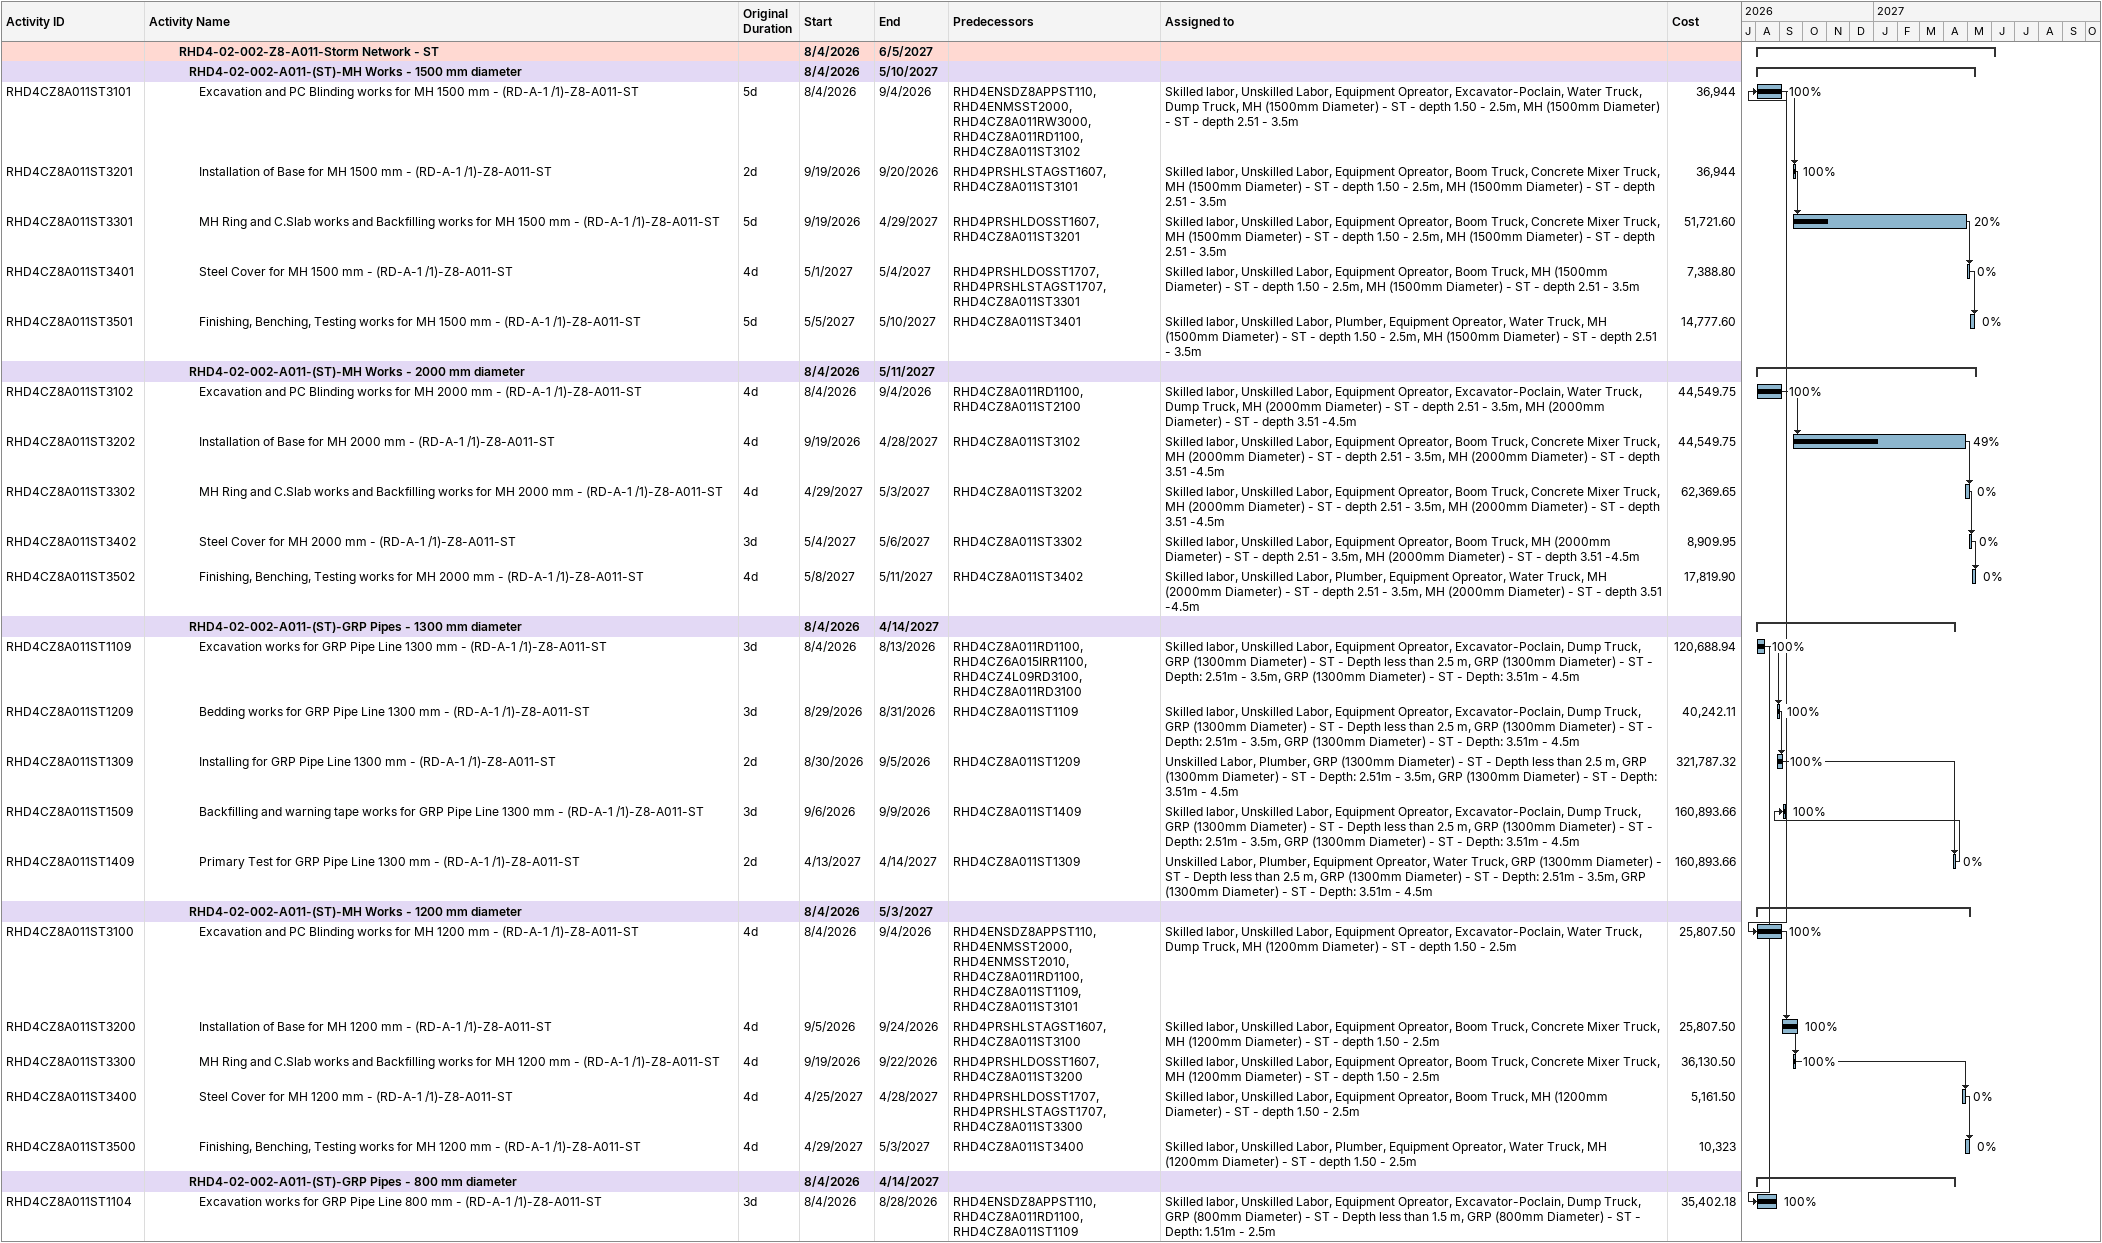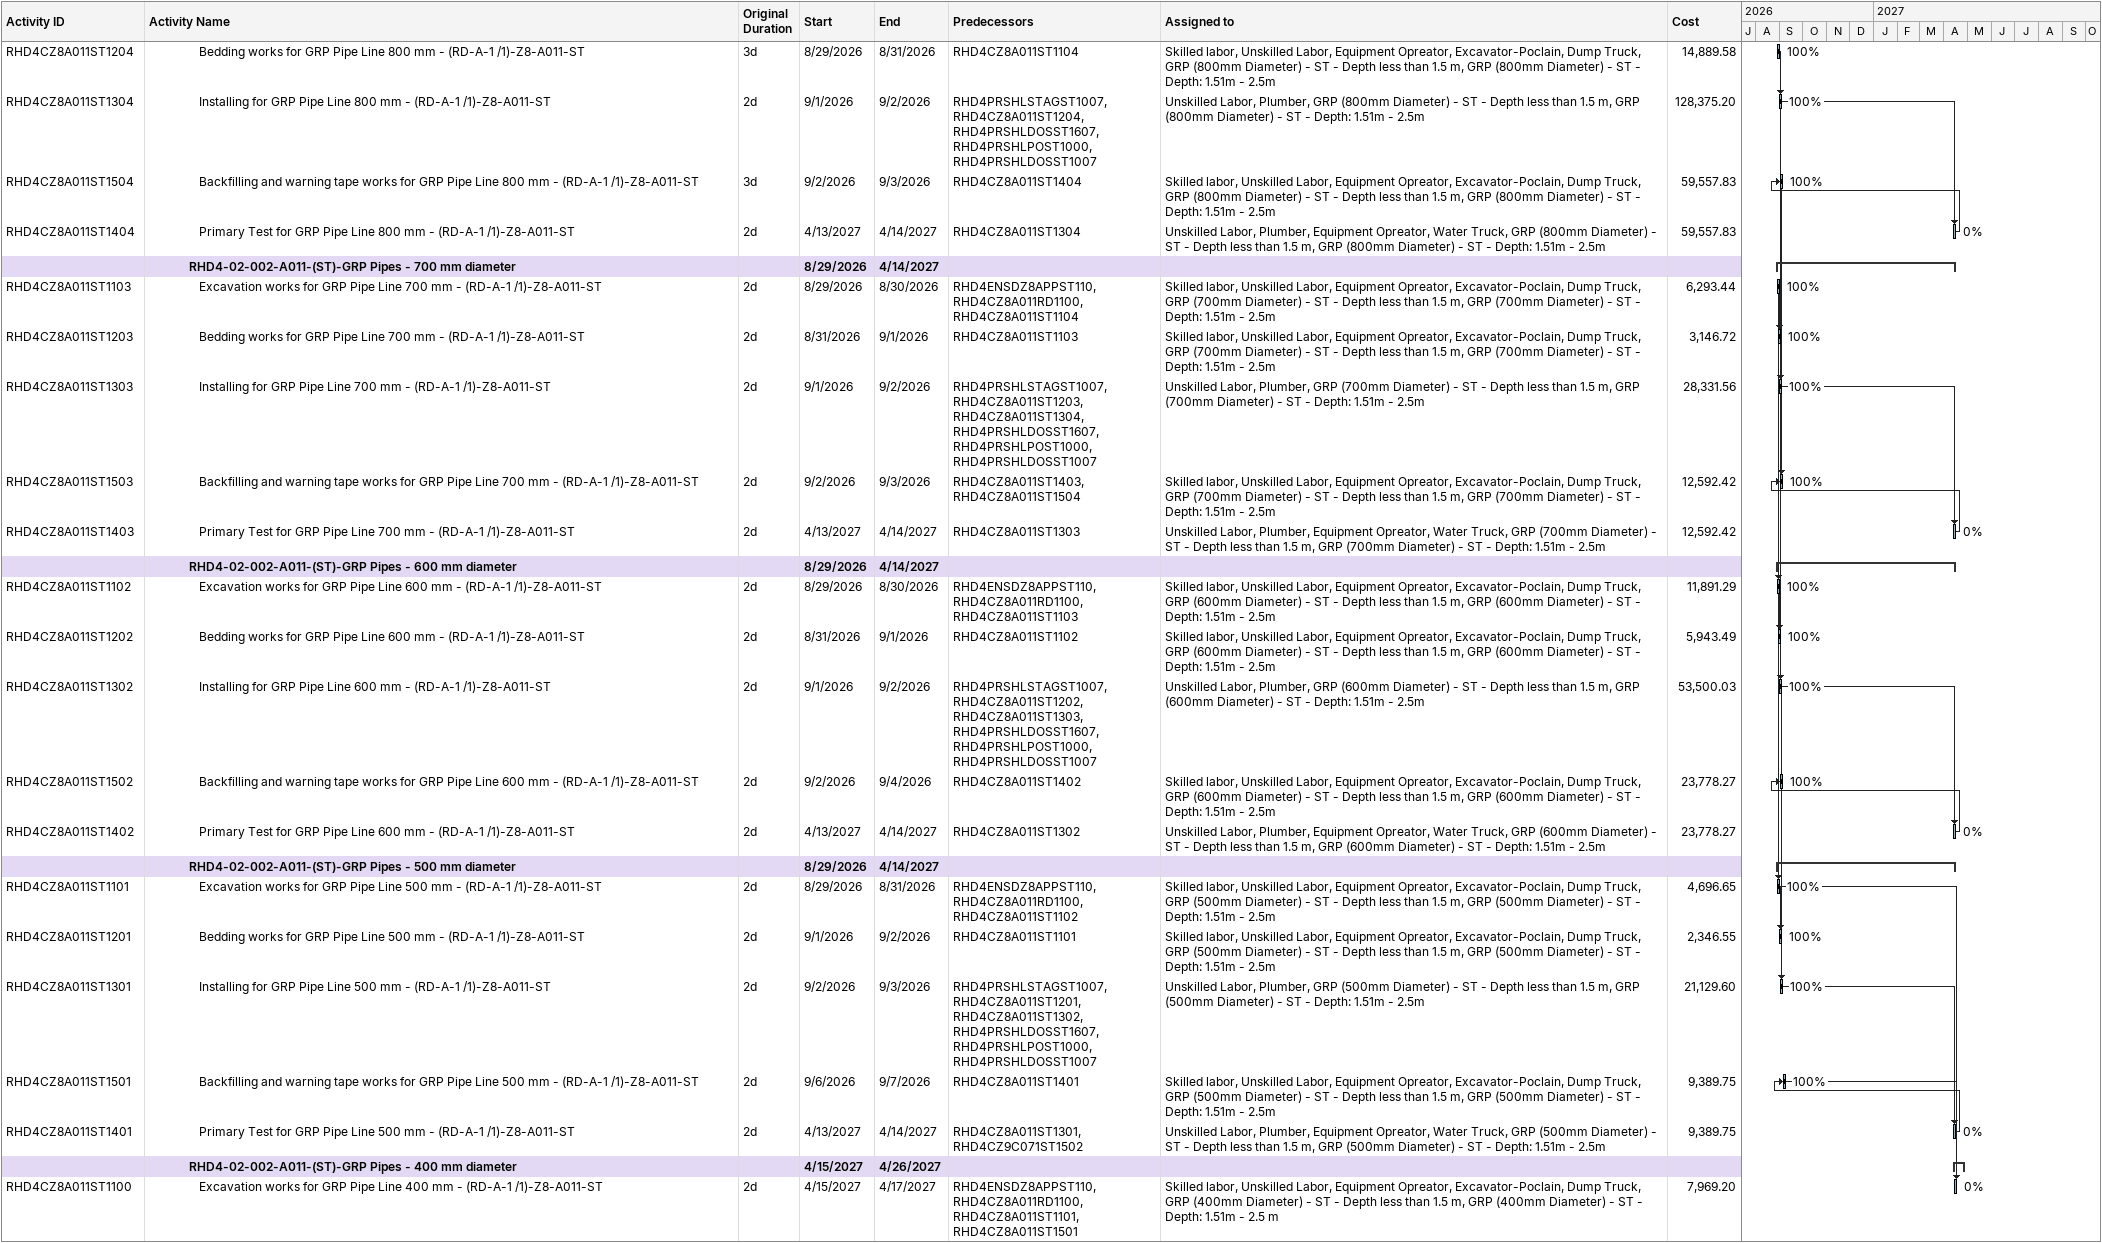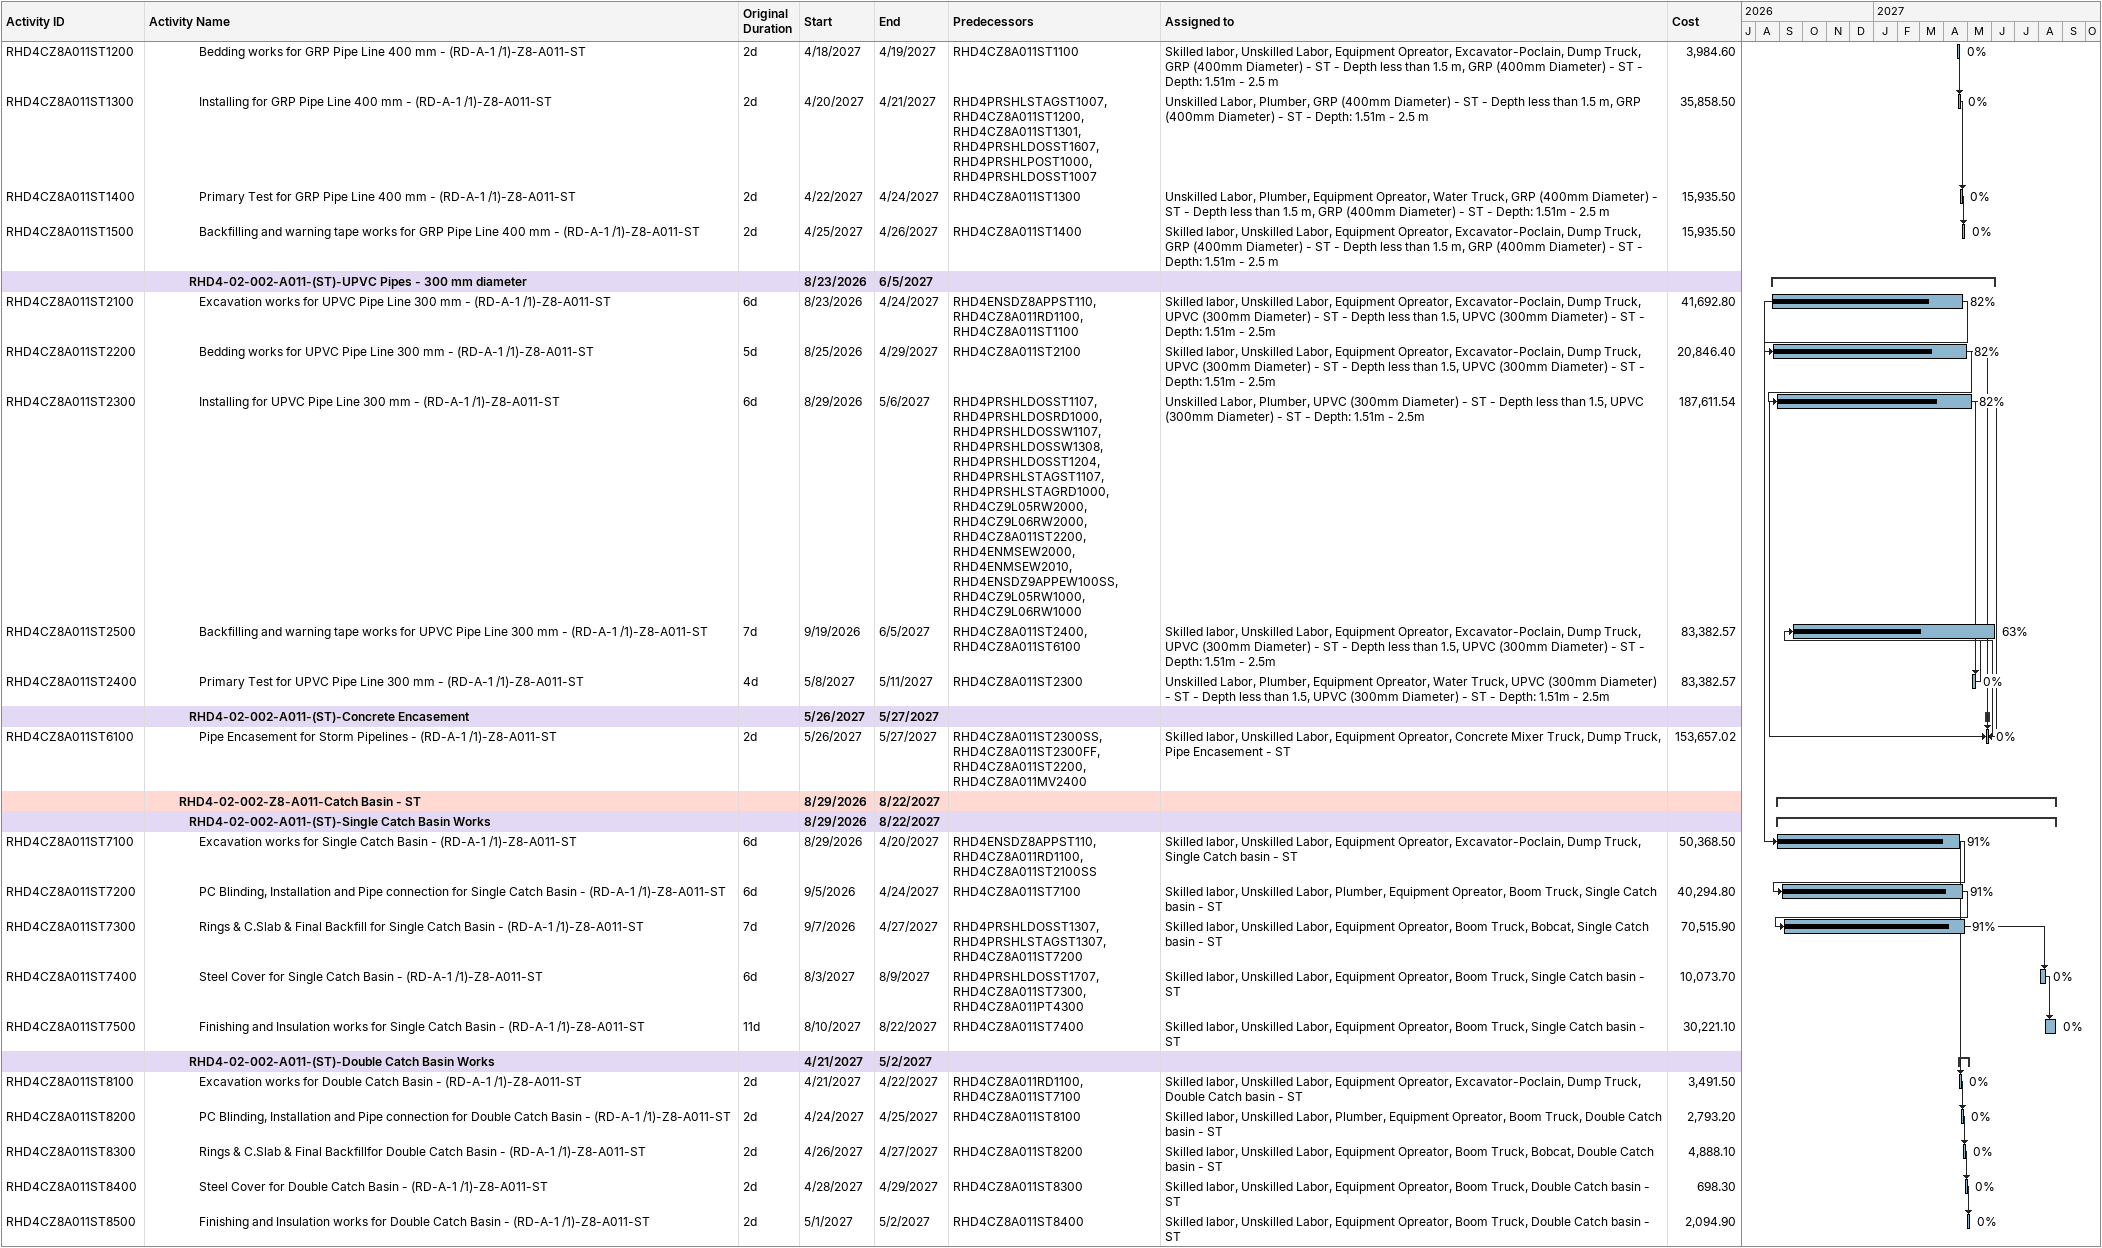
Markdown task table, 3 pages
| ID | Level | Task | Original duration | Start | Finish | Predecessors | Resources | % complete | Cost |
|---|---|---|---|---|---|---|---|---|---|
|  | 4 | **RHD4-02-002-Z8-A011-Storm Network - ST** |  | 2026-08-04 | 2027-06-05 |  |  |  |  |
|  | 5 | **RHD4-02-002-A011-(ST)-MH Works - 1500 mm diameter** |  | 2026-08-04 | 2027-05-10 |  |  |  |  |
| RHD4CZ8A011ST3101 | 6 | Excavation and PC Blinding works for MH 1500 mm - (RD-A-1 /1)-Z8-A011-ST | 5d | 2026-08-04 | 2026-09-04 | RHD4ENSDZ8APPST110, RHD4ENMSST2000, RHD4CZ8A011RW3000, RHD4CZ8A011RD1100, RHD4CZ8A011ST3102 | Skilled labor, Unskilled Labor, Equipment Opreator, Excavator-Poclain, Water Truck, Dump Truck, MH (1500mm Diameter) - ST - depth 1.50 - 2.5m, MH (1500mm Diameter) - ST - depth 2.51 - 3.5m | 100 | 36944 |
| RHD4CZ8A011ST3201 | 6 | Installation of Base for MH 1500 mm - (RD-A-1 /1)-Z8-A011-ST | 2d | 2026-09-19 | 2026-09-20 | RHD4PRSHLSTAGST1607, RHD4CZ8A011ST3101 | Skilled labor, Unskilled Labor, Equipment Opreator, Boom Truck, Concrete Mixer Truck, MH (1500mm Diameter) - ST - depth 1.50 - 2.5m, MH (1500mm Diameter) - ST - depth 2.51 - 3.5m | 100 | 36944 |
| RHD4CZ8A011ST3301 | 6 | MH Ring and C.Slab works and Backfilling works for MH 1500 mm - (RD-A-1 /1)-Z8-A011-ST | 5d | 2026-09-19 | 2027-04-29 | RHD4PRSHLDOSST1607, RHD4CZ8A011ST3201 | Skilled labor, Unskilled Labor, Equipment Opreator, Boom Truck, Concrete Mixer Truck, MH (1500mm Diameter) - ST - depth 1.50 - 2.5m, MH (1500mm Diameter) - ST - depth 2.51 - 3.5m | 20 | 51721.60 |
| RHD4CZ8A011ST3401 | 6 | Steel Cover for MH 1500 mm - (RD-A-1 /1)-Z8-A011-ST | 4d | 2027-05-01 | 2027-05-04 | RHD4PRSHLDOSST1707, RHD4PRSHLSTAGST1707, RHD4CZ8A011ST3301 | Skilled labor, Unskilled Labor, Equipment Opreator, Boom Truck, MH (1500mm Diameter) - ST - depth 1.50 - 2.5m, MH (1500mm Diameter) - ST - depth 2.51 - 3.5m | 0 | 7388.80 |
| RHD4CZ8A011ST3501 | 6 | Finishing, Benching, Testing works for MH 1500 mm - (RD-A-1 /1)-Z8-A011-ST | 5d | 2027-05-05 | 2027-05-10 | RHD4CZ8A011ST3401 | Skilled labor, Unskilled Labor, Plumber, Equipment Opreator, Water Truck, MH (1500mm Diameter) - ST - depth 1.50 - 2.5m, MH (1500mm Diameter) - ST - depth 2.51 - 3.5m | 0 | 14777.60 |
|  | 5 | **RHD4-02-002-A011-(ST)-MH Works - 2000 mm diameter** |  | 2026-08-04 | 2027-05-11 |  |  |  |  |
| RHD4CZ8A011ST3102 | 6 | Excavation and PC Blinding works for MH 2000 mm - (RD-A-1 /1)-Z8-A011-ST | 4d | 2026-08-04 | 2026-09-04 | RHD4CZ8A011RD1100, RHD4CZ8A011ST2100 | Skilled labor, Unskilled Labor, Equipment Opreator, Excavator-Poclain, Water Truck, Dump Truck, MH (2000mm Diameter) - ST - depth 2.51 - 3.5m, MH (2000mm Diameter) - ST - depth 3.51 -4.5m | 100 | 44549.75 |
| RHD4CZ8A011ST3202 | 6 | Installation of Base for MH 2000 mm - (RD-A-1 /1)-Z8-A011-ST | 4d | 2026-09-19 | 2027-04-28 | RHD4CZ8A011ST3102 | Skilled labor, Unskilled Labor, Equipment Opreator, Boom Truck, Concrete Mixer Truck, MH (2000mm Diameter) - ST - depth 2.51 - 3.5m, MH (2000mm Diameter) - ST - depth 3.51 -4.5m | 49 | 44549.75 |
| RHD4CZ8A011ST3302 | 6 | MH Ring and C.Slab works and Backfilling works for MH 2000 mm - (RD-A-1 /1)-Z8-A011-ST | 4d | 2027-04-29 | 2027-05-03 | RHD4CZ8A011ST3202 | Skilled labor, Unskilled Labor, Equipment Opreator, Boom Truck, Concrete Mixer Truck, MH (2000mm Diameter) - ST - depth 2.51 - 3.5m, MH (2000mm Diameter) - ST - depth 3.51 -4.5m | 0 | 62369.65 |
| RHD4CZ8A011ST3402 | 6 | Steel Cover for MH 2000 mm - (RD-A-1 /1)-Z8-A011-ST | 3d | 2027-05-04 | 2027-05-06 | RHD4CZ8A011ST3302 | Skilled labor, Unskilled Labor, Equipment Opreator, Boom Truck, MH (2000mm Diameter) - ST - depth 2.51 - 3.5m, MH (2000mm Diameter) - ST - depth 3.51 -4.5m | 0 | 8909.95 |
| RHD4CZ8A011ST3502 | 6 | Finishing, Benching, Testing works for MH 2000 mm - (RD-A-1 /1)-Z8-A011-ST | 4d | 2027-05-08 | 2027-05-11 | RHD4CZ8A011ST3402 | Skilled labor, Unskilled Labor, Plumber, Equipment Opreator, Water Truck, MH (2000mm Diameter) - ST - depth 2.51 - 3.5m, MH (2000mm Diameter) - ST - depth 3.51 -4.5m | 0 | 17819.90 |
|  | 5 | **RHD4-02-002-A011-(ST)-GRP Pipes - 1300 mm diameter** |  | 2026-08-04 | 2027-04-14 |  |  |  |  |
| RHD4CZ8A011ST1109 | 6 | Excavation works for GRP Pipe Line 1300 mm - (RD-A-1 /1)-Z8-A011-ST | 3d | 2026-08-04 | 2026-08-13 | RHD4CZ8A011RD1100, RHD4CZ6A015IRR1100, RHD4CZ4L09RD3100, RHD4CZ8A011RD3100 | Skilled labor, Unskilled Labor, Equipment Opreator, Excavator-Poclain, Dump Truck, GRP (1300mm Diameter) - ST - Depth less than 2.5 m, GRP (1300mm Diameter) - ST - Depth: 2.51m - 3.5m, GRP (1300mm Diameter) - ST - Depth: 3.51m - 4.5m | 100 | 120688.94 |
| RHD4CZ8A011ST1209 | 6 | Bedding works for GRP Pipe Line 1300 mm - (RD-A-1 /1)-Z8-A011-ST | 3d | 2026-08-29 | 2026-08-31 | RHD4CZ8A011ST1109 | Skilled labor, Unskilled Labor, Equipment Opreator, Excavator-Poclain, Dump Truck, GRP (1300mm Diameter) - ST - Depth less than 2.5 m, GRP (1300mm Diameter) - ST - Depth: 2.51m - 3.5m, GRP (1300mm Diameter) - ST - Depth: 3.51m - 4.5m | 100 | 40242.11 |
| RHD4CZ8A011ST1309 | 6 | Installing for GRP Pipe Line 1300 mm - (RD-A-1 /1)-Z8-A011-ST | 2d | 2026-08-30 | 2026-09-05 | RHD4CZ8A011ST1209 | Unskilled Labor, Plumber, GRP (1300mm Diameter) - ST - Depth less than 2.5 m, GRP (1300mm Diameter) - ST - Depth: 2.51m - 3.5m, GRP (1300mm Diameter) - ST - Depth: 3.51m - 4.5m | 100 | 321787.32 |
| RHD4CZ8A011ST1509 | 6 | Backfilling and warning tape works for GRP Pipe Line 1300 mm - (RD-A-1 /1)-Z8-A011-ST | 3d | 2026-09-06 | 2026-09-09 | RHD4CZ8A011ST1409 | Skilled labor, Unskilled Labor, Equipment Opreator, Excavator-Poclain, Dump Truck, GRP (1300mm Diameter) - ST - Depth less than 2.5 m, GRP (1300mm Diameter) - ST - Depth: 2.51m - 3.5m, GRP (1300mm Diameter) - ST - Depth: 3.51m - 4.5m | 100 | 160893.66 |
| RHD4CZ8A011ST1409 | 6 | Primary Test for GRP Pipe Line 1300 mm - (RD-A-1 /1)-Z8-A011-ST | 2d | 2027-04-13 | 2027-04-14 | RHD4CZ8A011ST1309 | Unskilled Labor, Plumber, Equipment Opreator, Water Truck, GRP (1300mm Diameter) - ST - Depth less than 2.5 m, GRP (1300mm Diameter) - ST - Depth: 2.51m - 3.5m, GRP (1300mm Diameter) - ST - Depth: 3.51m - 4.5m | 0 | 160893.66 |
|  | 5 | **RHD4-02-002-A011-(ST)-MH Works - 1200 mm diameter** |  | 2026-08-04 | 2027-05-03 |  |  |  |  |
| RHD4CZ8A011ST3100 | 6 | Excavation and PC Blinding works for MH 1200 mm - (RD-A-1 /1)-Z8-A011-ST | 4d | 2026-08-04 | 2026-09-04 | RHD4ENSDZ8APPST110, RHD4ENMSST2000, RHD4ENMSST2010, RHD4CZ8A011RD1100, RHD4CZ8A011ST1109, RHD4CZ8A011ST3101 | Skilled labor, Unskilled Labor, Equipment Opreator, Excavator-Poclain, Water Truck, Dump Truck, MH (1200mm Diameter) - ST - depth 1.50 - 2.5m | 100 | 25807.50 |
| RHD4CZ8A011ST3200 | 6 | Installation of Base for MH 1200 mm - (RD-A-1 /1)-Z8-A011-ST | 4d | 2026-09-05 | 2026-09-24 | RHD4PRSHLSTAGST1607, RHD4CZ8A011ST3100 | Skilled labor, Unskilled Labor, Equipment Opreator, Boom Truck, Concrete Mixer Truck, MH (1200mm Diameter) - ST - depth 1.50 - 2.5m | 100 | 25807.50 |
| RHD4CZ8A011ST3300 | 6 | MH Ring and C.Slab works and Backfilling works for MH 1200 mm - (RD-A-1 /1)-Z8-A011-ST | 4d | 2026-09-19 | 2026-09-22 | RHD4PRSHLDOSST1607, RHD4CZ8A011ST3200 | Skilled labor, Unskilled Labor, Equipment Opreator, Boom Truck, Concrete Mixer Truck, MH (1200mm Diameter) - ST - depth 1.50 - 2.5m | 100 | 36130.50 |
| RHD4CZ8A011ST3400 | 6 | Steel Cover for MH 1200 mm - (RD-A-1 /1)-Z8-A011-ST | 4d | 2027-04-25 | 2027-04-28 | RHD4PRSHLDOSST1707, RHD4PRSHLSTAGST1707, RHD4CZ8A011ST3300 | Skilled labor, Unskilled Labor, Equipment Opreator, Boom Truck, MH (1200mm Diameter) - ST - depth 1.50 - 2.5m | 0 | 5161.50 |
| RHD4CZ8A011ST3500 | 6 | Finishing, Benching, Testing works for MH 1200 mm - (RD-A-1 /1)-Z8-A011-ST | 4d | 2027-04-29 | 2027-05-03 | RHD4CZ8A011ST3400 | Skilled labor, Unskilled Labor, Plumber, Equipment Opreator, Water Truck, MH (1200mm Diameter) - ST - depth 1.50 - 2.5m | 0 | 10323 |
|  | 5 | **RHD4-02-002-A011-(ST)-GRP Pipes - 800 mm diameter** |  | 2026-08-04 | 2027-04-14 |  |  |  |  |
| RHD4CZ8A011ST1104 | 6 | Excavation works for GRP Pipe Line 800 mm - (RD-A-1 /1)-Z8-A011-ST | 3d | 2026-08-04 | 2026-08-28 | RHD4ENSDZ8APPST110, RHD4CZ8A011RD1100, RHD4CZ8A011ST1109 | Skilled labor, Unskilled Labor, Equipment Opreator, Excavator-Poclain, Dump Truck, GRP (800mm Diameter) - ST - Depth less than 1.5 m, GRP (800mm Diameter) - ST - Depth: 1.51m - 2.5m | 100 | 35402.18 |
| RHD4CZ8A011ST1204 | 6 | Bedding works for GRP Pipe Line 800 mm - (RD-A-1 /1)-Z8-A011-ST | 3d | 2026-08-29 | 2026-08-31 | RHD4CZ8A011ST1104 | Skilled labor, Unskilled Labor, Equipment Opreator, Excavator-Poclain, Dump Truck, GRP (800mm Diameter) - ST - Depth less than 1.5 m, GRP (800mm Diameter) - ST - Depth: 1.51m - 2.5m | 100 | 14889.58 |
| RHD4CZ8A011ST1304 | 6 | Installing for GRP Pipe Line 800 mm - (RD-A-1 /1)-Z8-A011-ST | 2d | 2026-09-01 | 2026-09-02 | RHD4PRSHLSTAGST1007, RHD4CZ8A011ST1204, RHD4PRSHLDOSST1607, RHD4PRSHLPOST1000, RHD4PRSHLDOSST1007 | Unskilled Labor, Plumber, GRP (800mm Diameter) - ST - Depth less than 1.5 m, GRP (800mm Diameter) - ST - Depth: 1.51m - 2.5m | 100 | 128375.20 |
| RHD4CZ8A011ST1504 | 6 | Backfilling and warning tape works for GRP Pipe Line 800 mm - (RD-A-1 /1)-Z8-A011-ST | 3d | 2026-09-02 | 2026-09-03 | RHD4CZ8A011ST1404 | Skilled labor, Unskilled Labor, Equipment Opreator, Excavator-Poclain, Dump Truck, GRP (800mm Diameter) - ST - Depth less than 1.5 m, GRP (800mm Diameter) - ST - Depth: 1.51m - 2.5m | 100 | 59557.83 |
| RHD4CZ8A011ST1404 | 6 | Primary Test for GRP Pipe Line 800 mm - (RD-A-1 /1)-Z8-A011-ST | 2d | 2027-04-13 | 2027-04-14 | RHD4CZ8A011ST1304 | Unskilled Labor, Plumber, Equipment Opreator, Water Truck, GRP (800mm Diameter) - ST - Depth less than 1.5 m, GRP (800mm Diameter) - ST - Depth: 1.51m - 2.5m | 0 | 59557.83 |
|  | 5 | **RHD4-02-002-A011-(ST)-GRP Pipes - 700 mm diameter** |  | 2026-08-29 | 2027-04-14 |  |  |  |  |
| RHD4CZ8A011ST1103 | 6 | Excavation works for GRP Pipe Line 700 mm - (RD-A-1 /1)-Z8-A011-ST | 2d | 2026-08-29 | 2026-08-30 | RHD4ENSDZ8APPST110, RHD4CZ8A011RD1100, RHD4CZ8A011ST1104 | Skilled labor, Unskilled Labor, Equipment Opreator, Excavator-Poclain, Dump Truck, GRP (700mm Diameter) - ST - Depth less than 1.5 m, GRP (700mm Diameter) - ST - Depth: 1.51m - 2.5m | 100 | 6293.44 |
| RHD4CZ8A011ST1203 | 6 | Bedding works for GRP Pipe Line 700 mm - (RD-A-1 /1)-Z8-A011-ST | 2d | 2026-08-31 | 2026-09-01 | RHD4CZ8A011ST1103 | Skilled labor, Unskilled Labor, Equipment Opreator, Excavator-Poclain, Dump Truck, GRP (700mm Diameter) - ST - Depth less than 1.5 m, GRP (700mm Diameter) - ST - Depth: 1.51m - 2.5m | 100 | 3146.72 |
| RHD4CZ8A011ST1303 | 6 | Installing for GRP Pipe Line 700 mm - (RD-A-1 /1)-Z8-A011-ST | 2d | 2026-09-01 | 2026-09-02 | RHD4PRSHLSTAGST1007, RHD4CZ8A011ST1203, RHD4CZ8A011ST1304, RHD4PRSHLDOSST1607, RHD4PRSHLPOST1000, RHD4PRSHLDOSST1007 | Unskilled Labor, Plumber, GRP (700mm Diameter) - ST - Depth less than 1.5 m, GRP (700mm Diameter) - ST - Depth: 1.51m - 2.5m | 100 | 28331.56 |
| RHD4CZ8A011ST1503 | 6 | Backfilling and warning tape works for GRP Pipe Line 700 mm - (RD-A-1 /1)-Z8-A011-ST | 2d | 2026-09-02 | 2026-09-03 | RHD4CZ8A011ST1403, RHD4CZ8A011ST1504 | Skilled labor, Unskilled Labor, Equipment Opreator, Excavator-Poclain, Dump Truck, GRP (700mm Diameter) - ST - Depth less than 1.5 m, GRP (700mm Diameter) - ST - Depth: 1.51m - 2.5m | 100 | 12592.42 |
| RHD4CZ8A011ST1403 | 6 | Primary Test for GRP Pipe Line 700 mm - (RD-A-1 /1)-Z8-A011-ST | 2d | 2027-04-13 | 2027-04-14 | RHD4CZ8A011ST1303 | Unskilled Labor, Plumber, Equipment Opreator, Water Truck, GRP (700mm Diameter) - ST - Depth less than 1.5 m, GRP (700mm Diameter) - ST - Depth: 1.51m - 2.5m | 0 | 12592.42 |
|  | 5 | **RHD4-02-002-A011-(ST)-GRP Pipes - 600 mm diameter** |  | 2026-08-29 | 2027-04-14 |  |  |  |  |
| RHD4CZ8A011ST1102 | 6 | Excavation works for GRP Pipe Line 600 mm - (RD-A-1 /1)-Z8-A011-ST | 2d | 2026-08-29 | 2026-08-30 | RHD4ENSDZ8APPST110, RHD4CZ8A011RD1100, RHD4CZ8A011ST1103 | Skilled labor, Unskilled Labor, Equipment Opreator, Excavator-Poclain, Dump Truck, GRP (600mm Diameter) - ST - Depth less than 1.5 m, GRP (600mm Diameter) - ST - Depth: 1.51m - 2.5m | 100 | 11891.29 |
| RHD4CZ8A011ST1202 | 6 | Bedding works for GRP Pipe Line 600 mm - (RD-A-1 /1)-Z8-A011-ST | 2d | 2026-08-31 | 2026-09-01 | RHD4CZ8A011ST1102 | Skilled labor, Unskilled Labor, Equipment Opreator, Excavator-Poclain, Dump Truck, GRP (600mm Diameter) - ST - Depth less than 1.5 m, GRP (600mm Diameter) - ST - Depth: 1.51m - 2.5m | 100 | 5943.49 |
| RHD4CZ8A011ST1302 | 6 | Installing for GRP Pipe Line 600 mm - (RD-A-1 /1)-Z8-A011-ST | 2d | 2026-09-01 | 2026-09-02 | RHD4PRSHLSTAGST1007, RHD4CZ8A011ST1202, RHD4CZ8A011ST1303, RHD4PRSHLDOSST1607, RHD4PRSHLPOST1000, RHD4PRSHLDOSST1007 | Unskilled Labor, Plumber, GRP (600mm Diameter) - ST - Depth less than 1.5 m, GRP (600mm Diameter) - ST - Depth: 1.51m - 2.5m | 100 | 53500.03 |
| RHD4CZ8A011ST1502 | 6 | Backfilling and warning tape works for GRP Pipe Line 600 mm - (RD-A-1 /1)-Z8-A011-ST | 2d | 2026-09-02 | 2026-09-04 | RHD4CZ8A011ST1402 | Skilled labor, Unskilled Labor, Equipment Opreator, Excavator-Poclain, Dump Truck, GRP (600mm Diameter) - ST - Depth less than 1.5 m, GRP (600mm Diameter) - ST - Depth: 1.51m - 2.5m | 100 | 23778.27 |
| RHD4CZ8A011ST1402 | 6 | Primary Test for GRP Pipe Line 600 mm - (RD-A-1 /1)-Z8-A011-ST | 2d | 2027-04-13 | 2027-04-14 | RHD4CZ8A011ST1302 | Unskilled Labor, Plumber, Equipment Opreator, Water Truck, GRP (600mm Diameter) - ST - Depth less than 1.5 m, GRP (600mm Diameter) - ST - Depth: 1.51m - 2.5m | 0 | 23778.27 |
|  | 5 | **RHD4-02-002-A011-(ST)-GRP Pipes - 500 mm diameter** |  | 2026-08-29 | 2027-04-14 |  |  |  |  |
| RHD4CZ8A011ST1101 | 6 | Excavation works for GRP Pipe Line 500 mm - (RD-A-1 /1)-Z8-A011-ST | 2d | 2026-08-29 | 2026-08-31 | RHD4ENSDZ8APPST110, RHD4CZ8A011RD1100, RHD4CZ8A011ST1102 | Skilled labor, Unskilled Labor, Equipment Opreator, Excavator-Poclain, Dump Truck, GRP (500mm Diameter) - ST - Depth less than 1.5 m, GRP (500mm Diameter) - ST - Depth: 1.51m - 2.5m | 100 | 4696.65 |
| RHD4CZ8A011ST1201 | 6 | Bedding works for GRP Pipe Line 500 mm - (RD-A-1 /1)-Z8-A011-ST | 2d | 2026-09-01 | 2026-09-02 | RHD4CZ8A011ST1101 | Skilled labor, Unskilled Labor, Equipment Opreator, Excavator-Poclain, Dump Truck, GRP (500mm Diameter) - ST - Depth less than 1.5 m, GRP (500mm Diameter) - ST - Depth: 1.51m - 2.5m | 100 | 2346.55 |
| RHD4CZ8A011ST1301 | 6 | Installing for GRP Pipe Line 500 mm - (RD-A-1 /1)-Z8-A011-ST | 2d | 2026-09-02 | 2026-09-03 | RHD4PRSHLSTAGST1007, RHD4CZ8A011ST1201, RHD4CZ8A011ST1302, RHD4PRSHLDOSST1607, RHD4PRSHLPOST1000, RHD4PRSHLDOSST1007 | Unskilled Labor, Plumber, GRP (500mm Diameter) - ST - Depth less than 1.5 m, GRP (500mm Diameter) - ST - Depth: 1.51m - 2.5m | 100 | 21129.60 |
| RHD4CZ8A011ST1501 | 6 | Backfilling and warning tape works for GRP Pipe Line 500 mm - (RD-A-1 /1)-Z8-A011-ST | 2d | 2026-09-06 | 2026-09-07 | RHD4CZ8A011ST1401 | Skilled labor, Unskilled Labor, Equipment Opreator, Excavator-Poclain, Dump Truck, GRP (500mm Diameter) - ST - Depth less than 1.5 m, GRP (500mm Diameter) - ST - Depth: 1.51m - 2.5m | 100 | 9389.75 |
| RHD4CZ8A011ST1401 | 6 | Primary Test for GRP Pipe Line 500 mm - (RD-A-1 /1)-Z8-A011-ST | 2d | 2027-04-13 | 2027-04-14 | RHD4CZ8A011ST1301, RHD4CZ9C071ST1502 | Unskilled Labor, Plumber, Equipment Opreator, Water Truck, GRP (500mm Diameter) - ST - Depth less than 1.5 m, GRP (500mm Diameter) - ST - Depth: 1.51m - 2.5m | 0 | 9389.75 |
|  | 5 | **RHD4-02-002-A011-(ST)-GRP Pipes - 400 mm diameter** |  | 2027-04-15 | 2027-04-26 |  |  |  |  |
| RHD4CZ8A011ST1100 | 6 | Excavation works for GRP Pipe Line 400 mm - (RD-A-1 /1)-Z8-A011-ST | 2d | 2027-04-15 | 2027-04-17 | RHD4ENSDZ8APPST110, RHD4CZ8A011RD1100, RHD4CZ8A011ST1101, RHD4CZ8A011ST1501 | Skilled labor, Unskilled Labor, Equipment Opreator, Excavator-Poclain, Dump Truck, GRP (400mm Diameter) - ST - Depth less than 1.5 m, GRP (400mm Diameter) - ST - Depth: 1.51m - 2.5 m | 0 | 7969.20 |
| RHD4CZ8A011ST1200 | 6 | Bedding works for GRP Pipe Line 400 mm - (RD-A-1 /1)-Z8-A011-ST | 2d | 2027-04-18 | 2027-04-19 | RHD4CZ8A011ST1100 | Skilled labor, Unskilled Labor, Equipment Opreator, Excavator-Poclain, Dump Truck, GRP (400mm Diameter) - ST - Depth less than 1.5 m, GRP (400mm Diameter) - ST - Depth: 1.51m - 2.5 m | 0 | 3984.60 |
| RHD4CZ8A011ST1300 | 6 | Installing for GRP Pipe Line 400 mm - (RD-A-1 /1)-Z8-A011-ST | 2d | 2027-04-20 | 2027-04-21 | RHD4PRSHLSTAGST1007, RHD4CZ8A011ST1200, RHD4CZ8A011ST1301, RHD4PRSHLDOSST1607, RHD4PRSHLPOST1000, RHD4PRSHLDOSST1007 | Unskilled Labor, Plumber, GRP (400mm Diameter) - ST - Depth less than 1.5 m, GRP (400mm Diameter) - ST - Depth: 1.51m - 2.5 m | 0 | 35858.50 |
| RHD4CZ8A011ST1400 | 6 | Primary Test for GRP Pipe Line 400 mm - (RD-A-1 /1)-Z8-A011-ST | 2d | 2027-04-22 | 2027-04-24 | RHD4CZ8A011ST1300 | Unskilled Labor, Plumber, Equipment Opreator, Water Truck, GRP (400mm Diameter) - ST - Depth less than 1.5 m, GRP (400mm Diameter) - ST - Depth: 1.51m - 2.5 m | 0 | 15935.50 |
| RHD4CZ8A011ST1500 | 6 | Backfilling and warning tape works for GRP Pipe Line 400 mm - (RD-A-1 /1)-Z8-A011-ST | 2d | 2027-04-25 | 2027-04-26 | RHD4CZ8A011ST1400 | Skilled labor, Unskilled Labor, Equipment Opreator, Excavator-Poclain, Dump Truck, GRP (400mm Diameter) - ST - Depth less than 1.5 m, GRP (400mm Diameter) - ST - Depth: 1.51m - 2.5 m | 0 | 15935.50 |
|  | 5 | **RHD4-02-002-A011-(ST)-UPVC Pipes - 300 mm diameter** |  | 2026-08-23 | 2027-06-05 |  |  |  |  |
| RHD4CZ8A011ST2100 | 6 | Excavation works for UPVC Pipe Line 300 mm - (RD-A-1 /1)-Z8-A011-ST | 6d | 2026-08-23 | 2027-04-24 | RHD4ENSDZ8APPST110, RHD4CZ8A011RD1100, RHD4CZ8A011ST1100 | Skilled labor, Unskilled Labor, Equipment Opreator, Excavator-Poclain, Dump Truck, UPVC (300mm Diameter) - ST - Depth less than 1.5, UPVC (300mm Diameter) - ST - Depth: 1.51m - 2.5m | 82 | 41692.80 |
| RHD4CZ8A011ST2200 | 6 | Bedding works for UPVC Pipe Line 300 mm - (RD-A-1 /1)-Z8-A011-ST | 5d | 2026-08-25 | 2027-04-29 | RHD4CZ8A011ST2100 | Skilled labor, Unskilled Labor, Equipment Opreator, Excavator-Poclain, Dump Truck, UPVC (300mm Diameter) - ST - Depth less than 1.5, UPVC (300mm Diameter) - ST - Depth: 1.51m - 2.5m | 82 | 20846.40 |
| RHD4CZ8A011ST2300 | 6 | Installing for UPVC Pipe Line 300 mm - (RD-A-1 /1)-Z8-A011-ST | 6d | 2026-08-29 | 2027-05-06 | RHD4PRSHLDOSST1107, RHD4PRSHLDOSRD1000, RHD4PRSHLDOSSW1107, RHD4PRSHLDOSSW1308, RHD4PRSHLDOSST1204, RHD4PRSHLSTAGST1107, RHD4PRSHLSTAGRD1000, RHD4CZ9L05RW2000, RHD4CZ9L06RW2000, RHD4CZ8A011ST2200, RHD4ENMSEW2000, RHD4ENMSEW2010, RHD4ENSDZ9APPEW100SS, RHD4CZ9L05RW1000, RHD4CZ9L06RW1000 | Unskilled Labor, Plumber, UPVC (300mm Diameter) - ST - Depth less than 1.5, UPVC (300mm Diameter) - ST - Depth: 1.51m - 2.5m | 82 | 187611.54 |
| RHD4CZ8A011ST2500 | 6 | Backfilling and warning tape works for UPVC Pipe Line 300 mm - (RD-A-1 /1)-Z8-A011-ST | 7d | 2026-09-19 | 2027-06-05 | RHD4CZ8A011ST2400, RHD4CZ8A011ST6100 | Skilled labor, Unskilled Labor, Equipment Opreator, Excavator-Poclain, Dump Truck, UPVC (300mm Diameter) - ST - Depth less than 1.5, UPVC (300mm Diameter) - ST - Depth: 1.51m - 2.5m | 63 | 83382.57 |
| RHD4CZ8A011ST2400 | 6 | Primary Test for UPVC Pipe Line 300 mm - (RD-A-1 /1)-Z8-A011-ST | 4d | 2027-05-08 | 2027-05-11 | RHD4CZ8A011ST2300 | Unskilled Labor, Plumber, Equipment Opreator, Water Truck, UPVC (300mm Diameter) - ST - Depth less than 1.5, UPVC (300mm Diameter) - ST - Depth: 1.51m - 2.5m | 0 | 83382.57 |
|  | 5 | **RHD4-02-002-A011-(ST)-Concrete Encasement** |  | 2027-05-26 | 2027-05-27 |  |  |  |  |
| RHD4CZ8A011ST6100 | 6 | Pipe Encasement for Storm Pipelines - (RD-A-1 /1)-Z8-A011-ST | 2d | 2027-05-26 | 2027-05-27 | RHD4CZ8A011ST2300SS, RHD4CZ8A011ST2300FF, RHD4CZ8A011ST2200, RHD4CZ8A011MV2400 | Skilled labor, Unskilled Labor, Equipment Opreator, Concrete Mixer Truck, Dump Truck, Pipe Encasement - ST | 0 | 153657.02 |
|  | 4 | **RHD4-02-002-Z8-A011-Catch Basin - ST** |  | 2026-08-29 | 2027-08-22 |  |  |  |  |
|  | 5 | **RHD4-02-002-A011-(ST)-Single Catch Basin Works** |  | 2026-08-29 | 2027-08-22 |  |  |  |  |
| RHD4CZ8A011ST7100 | 6 | Excavation works for Single Catch Basin - (RD-A-1 /1)-Z8-A011-ST | 6d | 2026-08-29 | 2027-04-20 | RHD4ENSDZ8APPST110, RHD4CZ8A011RD1100, RHD4CZ8A011ST2100SS | Skilled labor, Unskilled Labor, Equipment Opreator, Excavator-Poclain, Dump Truck, Single Catch basin - ST | 91 | 50368.50 |
| RHD4CZ8A011ST7200 | 6 | PC Blinding, Installation and Pipe connection for Single Catch Basin - (RD-A-1 /1)-Z8-A011-ST | 6d | 2026-09-05 | 2027-04-24 | RHD4CZ8A011ST7100 | Skilled labor, Unskilled Labor, Plumber, Equipment Opreator, Boom Truck, Single Catch basin - ST | 91 | 40294.80 |
| RHD4CZ8A011ST7300 | 6 | Rings & C.Slab & Final Backfill for Single Catch Basin - (RD-A-1 /1)-Z8-A011-ST | 7d | 2026-09-07 | 2027-04-27 | RHD4PRSHLDOSST1307, RHD4PRSHLSTAGST1307, RHD4CZ8A011ST7200 | Skilled labor, Unskilled Labor, Equipment Opreator, Boom Truck, Bobcat, Single Catch basin - ST | 91 | 70515.90 |
| RHD4CZ8A011ST7400 | 6 | Steel Cover for Single Catch Basin - (RD-A-1 /1)-Z8-A011-ST | 6d | 2027-08-03 | 2027-08-09 | RHD4PRSHLDOSST1707, RHD4CZ8A011ST7300, RHD4CZ8A011PT4300 | Skilled labor, Unskilled Labor, Equipment Opreator, Boom Truck, Single Catch basin - ST | 0 | 10073.70 |
| RHD4CZ8A011ST7500 | 6 | Finishing and Insulation works for Single Catch Basin - (RD-A-1 /1)-Z8-A011-ST | 11d | 2027-08-10 | 2027-08-22 | RHD4CZ8A011ST7400 | Skilled labor, Unskilled Labor, Equipment Opreator, Boom Truck, Single Catch basin - ST | 0 | 30221.10 |
|  | 5 | **RHD4-02-002-A011-(ST)-Double Catch Basin Works** |  | 2027-04-21 | 2027-05-02 |  |  |  |  |
| RHD4CZ8A011ST8100 | 6 | Excavation works for Double Catch Basin - (RD-A-1 /1)-Z8-A011-ST | 2d | 2027-04-21 | 2027-04-22 | RHD4CZ8A011RD1100, RHD4CZ8A011ST7100 | Skilled labor, Unskilled Labor, Equipment Opreator, Excavator-Poclain, Dump Truck, Double Catch basin - ST | 0 | 3491.50 |
| RHD4CZ8A011ST8200 | 6 | PC Blinding, Installation and Pipe connection for Double Catch Basin - (RD-A-1 /1)-Z8-A011-ST | 2d | 2027-04-24 | 2027-04-25 | RHD4CZ8A011ST8100 | Skilled labor, Unskilled Labor, Plumber, Equipment Opreator, Boom Truck, Double Catch basin - ST | 0 | 2793.20 |
| RHD4CZ8A011ST8300 | 6 | Rings & C.Slab & Final Backfillfor Double Catch Basin - (RD-A-1 /1)-Z8-A011-ST | 2d | 2027-04-26 | 2027-04-27 | RHD4CZ8A011ST8200 | Skilled labor, Unskilled Labor, Equipment Opreator, Boom Truck, Bobcat, Double Catch basin - ST | 0 | 4888.10 |
| RHD4CZ8A011ST8400 | 6 | Steel Cover for Double Catch Basin - (RD-A-1 /1)-Z8-A011-ST | 2d | 2027-04-28 | 2027-04-29 | RHD4CZ8A011ST8300 | Skilled labor, Unskilled Labor, Equipment Opreator, Boom Truck, Double Catch basin - ST | 0 | 698.30 |
| RHD4CZ8A011ST8500 | 6 | Finishing and Insulation works for Double Catch Basin - (RD-A-1 /1)-Z8-A011-ST | 2d | 2027-05-01 | 2027-05-02 | RHD4CZ8A011ST8400 | Skilled labor, Unskilled Labor, Equipment Opreator, Boom Truck, Double Catch basin - ST | 0 | 2094.90 |
